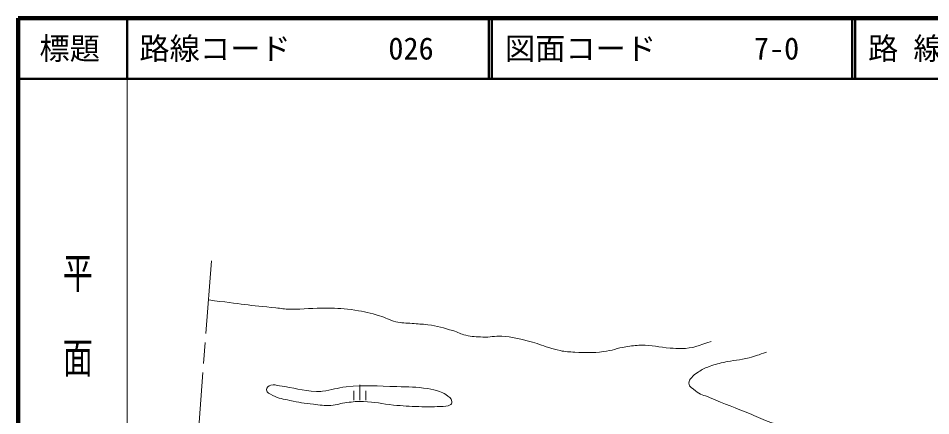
# Model space of a CAD drawing. Units: millimetres, scale not verified. Extents: x 40000 to 680000, y 20000 to 380000.
# Drawn here: x 40000 to 190735, y 314288 to 380000 of the extents above; entities that cross this region are included whole.
import ezdxf
from ezdxf.enums import TextEntityAlignment as Align

# ---------------------------------------------------------------- set-up
doc = ezdxf.new("R2010")
doc.units = ezdxf.units.MM
doc.header["$LTSCALE"] = 1000
doc.linetypes.add('CHAIN', pattern=[18.5, 12, -1.5, 3.5, -1.5])
for name, color, linetype, lineweight in [('M-BGD', 7, 'Continuous', 13), ('M-BMK', 2, 'CHAIN', 13), ('M-TTL', 2, 'Continuous', 140), ('M-TTL-BAND', 7, 'Continuous', 13), ('M-TTL-LINE', 7, 'Continuous', 50)]:
    doc.layers.add(name, color=color, linetype=linetype, lineweight=lineweight)
doc.layers.add('M-TTL-TXT', color=7, linetype='Continuous')
doc.styles.add('@ＭＳ ゴシック', font='')
doc.styles.add('ＭＳ ゴシック', font='')
doc.styles.get('@ＭＳ ゴシック').set_extended_font_data('@MS Gothic')
doc.styles.get('ＭＳ ゴシック').set_extended_font_data('MS Gothic')

msp = doc.modelspace()

# ---------------------------------------------------------------- linework, layer by layer
at = {"layer": 'M-BGD'}
for p, q in [((95434, 318384), (95434, 316884)), ((96434, 319384), (96434, 316884)), ((97434, 318384), (97434, 316884))]:
    msp.add_line(p, q, dxfattribs=at)
for points, knots in [([(71483, 333433), (76826, 332752), (78217, 332532), (82551, 332122), (83462, 332036), (83968, 331920), (84883, 331911), (87269, 331887), (88603, 332114), (90989, 332082), (92799, 332058), (93825, 332039), (95611, 331744), (97221, 331478), (98119, 331279), (99682, 330812), (100746, 330494), (101276, 330107), (102354, 329838), (103388, 329580), (104006, 329641), (105068, 329542), (106077, 329447), (106651, 329474), (107654, 329331), (109305, 329094), (110206, 328811), (111810, 328356), (112657, 328117), (113070, 327777), (113931, 327594), (115006, 327365), (115631, 327348), (116729, 327298), (117955, 327242), (118643, 327503), (119867, 327426), (121699, 327310), (122710, 327029), (124489, 326579), (125754, 326260), (126420, 325937), (127670, 325562), (128378, 325350), (128767, 325193), (129493, 325054), (130442, 324873), (130988, 324842), (131953, 324800), (133790, 324721), (134834, 324663), (136659, 324887), (138123, 325066), (138893, 325454), (140348, 325693), (141334, 325855), (141894, 325915), (142892, 325948), (144772, 326012), (145807, 325598), (147684, 325483), (148412, 325439), (148820, 325387), (149550, 325399), (151526, 325430), (152320, 325860), (154468, 326588)], [0, 0, 0, 0, 1, 1, 1, 2, 2, 2, 3, 3, 3, 4, 4, 4, 5, 5, 5, 6, 6, 6, 7, 7, 7, 8, 8, 8, 9, 9, 9, 10, 10, 10, 11, 11, 11, 12, 12, 12, 13, 13, 13, 14, 14, 14, 15, 15, 15, 16, 16, 16, 17, 17, 17, 18, 18, 18, 19, 19, 19, 20, 20, 20, 21, 21, 21, 22, 22, 22, 22]), ([(163585, 324809), (162276, 324323), (161871, 324195), (160747, 323889), (159121, 323447), (158143, 323504), (156505, 323111), (155480, 322866), (154902, 322723), (153918, 322347), (153177, 322065), (152796, 321814), (152138, 321372), (151758, 321116), (151530, 320968), (151247, 320608), (150996, 320287), (150749, 320081), (150781, 319675), (150834, 319014), (151396, 318832), (151893, 318393), (152635, 317739), (153281, 317717), (154190, 317324), (156840, 316176), (158371, 315642), (161044, 314547), (162334, 314019), (163004, 313581), (164336, 313173), (165844, 312711), (166740, 312641), (168296, 312387), (171844, 311807), (173885, 311810), (177413, 311117), (178636, 310877), (179272, 310543), (180466, 310185), (182138, 309685), (183045, 309289), (184749, 308914), (185619, 308723), (186118, 308674), (186997, 308533), (188204, 308340), (188878, 308209), (190092, 308068), (192619, 307774), (194039, 307629), (196580, 307518), (198169, 307450), (199091, 307784), (200651, 307477), (201878, 307235), (202492, 306832), (203675, 306425), (204845, 306021), (205517, 305844), (206673, 305401), (208072, 304865), (208782, 304381), (210193, 303876), (211317, 303473), (211963, 303288), (213119, 302986), (214650, 302585), (215499, 302304), (217062, 302054), (217868, 301926), (218325, 301872), (219140, 301843), (220068, 301810), (220596, 301799), (221515, 301928), (223814, 302252), (224995, 302964), (227281, 303372), (229344, 303739), (230531, 303754), (232624, 303840), (234229, 303905), (235136, 303893), (236737, 303756), (239825, 303493), (241455, 302693), (244497, 302105), (245505, 301910), (246058, 301672), (247084, 301639), (248180, 301604), (248801, 301670), (249883, 301852), (251301, 302090), (252022, 302569), (253444, 302786), (254759, 302986), (255506, 303100), (256836, 303083), (256921, 303082), (256964, 303042), (257048, 303041), (258193, 303021), (258838, 303072), (259974, 303211), (260858, 303320), (261365, 303350), (262221, 303594), (262686, 303726), (262940, 303834), (263366, 304060), (263906, 304347), (264212, 304517), (264680, 304909), (265264, 305397), (265573, 305735), (265916, 306413), (266462, 307495), (266456, 308228), (266884, 309362), (266998, 309664), (267073, 309831), (267235, 310110), (267520, 310599), (267724, 310749), (268196, 311193)], [0, 0, 0, 0, 1, 1, 1, 2, 2, 2, 3, 3, 3, 4, 4, 4, 5, 5, 5, 6, 6, 6, 7, 7, 7, 8, 8, 8, 9, 9, 9, 10, 10, 10, 11, 11, 11, 12, 12, 12, 13, 13, 13, 14, 14, 14, 15, 15, 15, 16, 16, 16, 17, 17, 17, 18, 18, 18, 19, 19, 19, 20, 20, 20, 21, 21, 21, 22, 22, 22, 23, 23, 23, 24, 24, 24, 25, 25, 25, 26, 26, 26, 27, 27, 27, 28, 28, 28, 29, 29, 29, 30, 30, 30, 31, 31, 31, 32, 32, 32, 33, 33, 33, 34, 34, 34, 35, 35, 35, 36, 36, 36, 37, 37, 37, 38, 38, 38, 39, 39, 39, 40, 40, 40, 41, 41, 41, 42, 42, 42, 42]), ([(110626, 317798), (110259, 318074), (109998, 318152), (109566, 318306), (108843, 318565), (108416, 318656), (107657, 318772), (105672, 319077), (104534, 319049), (102527, 319110), (99265, 319208), (97422, 319372), (94173, 319065), (92630, 318919), (91812, 318517), (90272, 318343), (89877, 318299), (89652, 318279), (89255, 318300), (86853, 318431), (85555, 318939), (83167, 319222), (82609, 319288), (82258, 319546), (81734, 319344), (81342, 319192), (80977, 318975), (81001, 318555), (81032, 318019), (81575, 317919), (82046, 317662), (83063, 317109), (83759, 317075), (84887, 316815), (86376, 316472), (87228, 316349), (88746, 316180), (89868, 316055), (90503, 315947), (91630, 316011), (92687, 316072), (93249, 316354), (94301, 316479), (95356, 316604), (95953, 316679), (97015, 316649), (98966, 316594), (100032, 316231), (101976, 316057), (103612, 315910), (104532, 315847), (106174, 315804), (107547, 315767), (108323, 315703), (109690, 315831), (110378, 315895), (110893, 315711), (111432, 316144), (111600, 316279), (111680, 316441), (111644, 316653), (111545, 317243), (111104, 317438), (110626, 317798)], [0, 0, 0, 0, 1, 1, 1, 2, 2, 2, 3, 3, 3, 4, 4, 4, 5, 5, 5, 6, 6, 6, 7, 7, 7, 8, 8, 8, 9, 9, 9, 10, 10, 10, 11, 11, 11, 12, 12, 12, 13, 13, 13, 14, 14, 14, 15, 15, 15, 16, 16, 16, 17, 17, 17, 18, 18, 18, 19, 19, 19, 20, 20, 20, 21, 21, 21, 21])]:
    msp.add_open_spline(points, degree=3, knots=knots, dxfattribs=at)
at = {"layer": 'M-BMK'}
msp.add_line((71897, 339879), (67748, 284996), dxfattribs=at)
at = {"layer": 'M-TTL'}
for p, q in [((40000, 380000), (40000, 20000)), ((680000, 380000), (40000, 380000))]:
    msp.add_line(p, q, dxfattribs=at)
at = {"layer": 'M-TTL-BAND'}
msp.add_line((58000, 370000), (58000, 20000), dxfattribs=at)
at = {"layer": 'M-TTL-LINE'}
for p, q in [((58000, 380000), (58000, 370000)), ((117750, 380000), (117750, 370000)), ((118250, 380000), (118250, 370000)), ((177750, 380000), (177750, 370000)), ((178250, 380000), (178250, 370000)), ((40000, 370000), (680000, 370000))]:
    msp.add_line(p, q, dxfattribs=at)

# ---------------------------------------------------------------- texts
at = {"layer": 'M-TTL-BAND', "style": '@ＭＳ ゴシック', "width": 1.4}
msp.add_text('平  面  図', height=3666, rotation=270, dxfattribs=at).set_placement((49777, 306475), align=Align.MIDDLE_RIGHT)
at = {"layer": 'M-TTL-TXT', "style": 'ＭＳ ゴシック'}
msp.add_text('標題', height=3666, dxfattribs=at).set_placement((48500, 375000), align=Align.MIDDLE_CENTER)
for s, p in [('路線コード', (60000, 375000)), ('図面コード', (120380, 375000)), ('路 線 名', (180380, 375000)), ('026', (101142, 375000)), ('7-0', (161521, 375000))]:
    msp.add_text(s, height=3666, dxfattribs=at).set_placement(p, align=Align.MIDDLE_LEFT)

doc.saveas('drawing.dxf')
